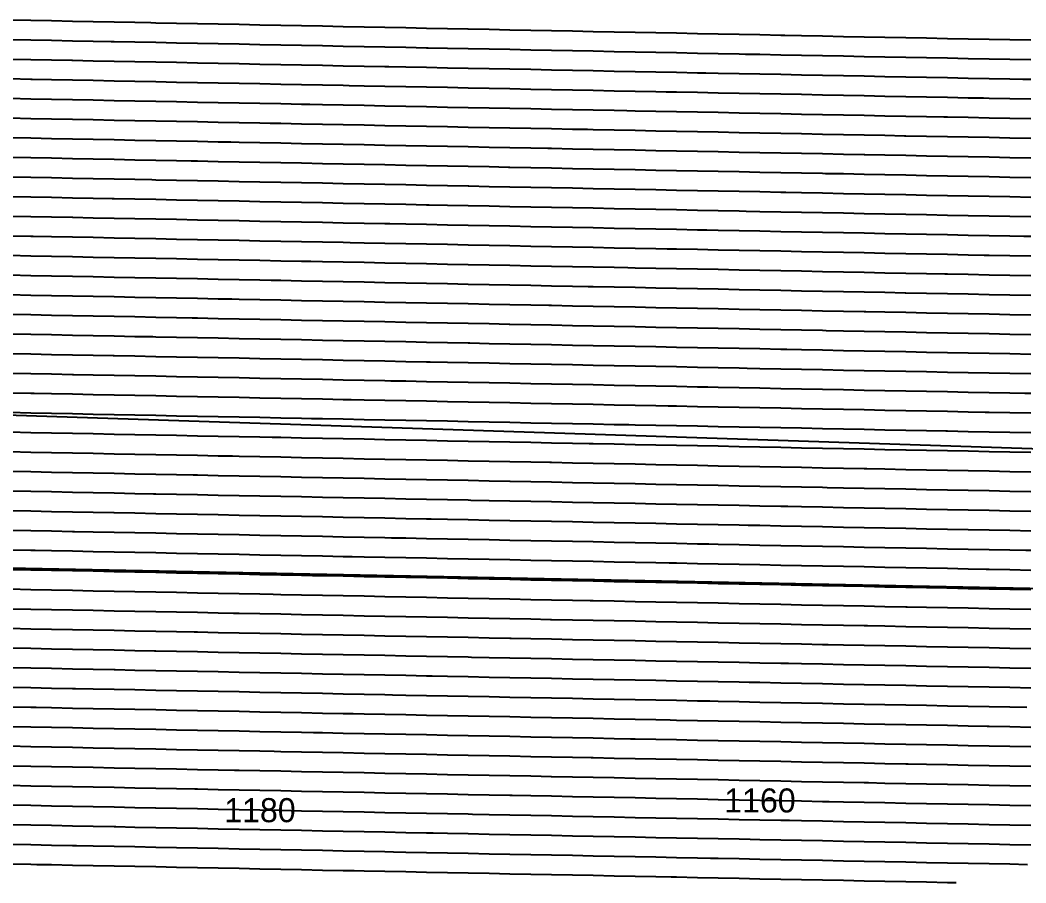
# Model space of a CAD drawing. Header units: metres. Extents: x 2416 to 4584, y 31 to 133.
# Drawn here: x 2774.9 to 2879.6, y 32.7 to 122.4 of the extents above; entities that cross this region are included whole.
import ezdxf
from ezdxf.enums import TextEntityAlignment as Align

# ---------------------------------------------------------------- set-up
doc = ezdxf.new("R2010")
doc.units = ezdxf.units.M
for name, color, linetype in [('Vs_1000', 7, 'Continuous'), ('Vs_1020', 7, 'Continuous'), ('Vs_1040', 7, 'Continuous'), ('Vs_1060', 7, 'Continuous'), ('Vs_1080', 7, 'Continuous'), ('Vs_1100', 7, 'Continuous'), ('Vs_1120', 7, 'Continuous'), ('Vs_1140', 7, 'Continuous'), ('Vs_1160', 7, 'Continuous'), ('Vs_1180', 7, 'Continuous'), ('Vs_1200', 7, 'Continuous'), ('Vs_1220', 7, 'Continuous'), ('Vs_1240', 7, 'Continuous'), ('Vs_380', 7, 'Continuous'), ('Vs_400', 7, 'Continuous'), ('Vs_420', 7, 'Continuous'), ('Vs_440', 7, 'Continuous'), ('Vs_460', 7, 'Continuous'), ('Vs_480', 7, 'Continuous'), ('Vs_500', 7, 'Continuous'), ('Vs_520', 7, 'Continuous'), ('Vs_540', 7, 'Continuous'), ('Vs_560', 7, 'Continuous'), ('Vs_580', 7, 'Continuous'), ('Vs_600', 7, 'Continuous'), ('Vs_620', 7, 'Continuous'), ('Vs_640', 7, 'Continuous'), ('Vs_660', 7, 'Continuous'), ('Vs_680', 7, 'Continuous'), ('Vs_700', 7, 'Continuous'), ('Vs_720', 7, 'Continuous'), ('Vs_740', 7, 'Continuous'), ('Vs_760', 7, 'Continuous'), ('Vs_780', 7, 'Continuous'), ('Vs_800', 7, 'Continuous'), ('Vs_820', 7, 'Continuous'), ('Vs_840', 7, 'Continuous'), ('Vs_860', 7, 'Continuous'), ('Vs_880', 7, 'Continuous'), ('Vs_900', 7, 'Continuous'), ('Vs_920', 7, 'Continuous'), ('Vs_940', 7, 'Continuous'), ('Vs_960', 7, 'Continuous'), ('Vs_980', 7, 'Continuous')]:
    doc.layers.add(name, color=color, linetype=linetype)

msp = doc.modelspace()

# ---------------------------------------------------------------- linework, layer by layer
at = {"layer": 'Vs_1000'}
msp.add_lwpolyline([(2880.1, 57.06), (2877.93, 57.1), (2875.76, 57.15), (2873.59, 57.19), (2871.43, 57.23), (2869.26, 57.27), (2867.09, 57.32), (2864.92, 57.36), (2862.75, 57.4), (2860.59, 57.45), (2859.01, 57.48), (2858.42, 57.49), (2856.25, 57.53), (2854.08, 57.57), (2851.91, 57.62), (2849.75, 57.66), (2847.58, 57.7), (2845.41, 57.75), (2843.24, 57.79), (2841.07, 57.83), (2838.91, 57.88), (2836.74, 57.92), (2834.57, 57.96), (2832.4, 58), (2830.23, 58.05), (2828.06, 58.09), (2826.02, 58.13), (2825.9, 58.13), (2823.73, 58.18), (2821.56, 58.22), (2819.39, 58.26), (2817.22, 58.3), (2815.06, 58.35), (2812.89, 58.39), (2810.72, 58.43), (2808.55, 58.48), (2806.38, 58.52), (2804.22, 58.56), (2802.05, 58.61), (2799.88, 58.65), (2797.71, 58.69), (2795.54, 58.73), (2793.38, 58.78), (2793.03, 58.78), (2791.21, 58.82), (2789.04, 58.86), (2786.87, 58.91), (2784.7, 58.95), (2782.54, 58.99), (2780.37, 59.03), (2778.2, 59.08), (2776.03, 59.12), (2773.86, 59.16)], dxfattribs=at)
at = {"layer": 'Vs_1020'}
msp.add_lwpolyline([(2880.1, 55.02), (2877.93, 55.06), (2875.76, 55.1), (2873.59, 55.15), (2871.43, 55.19), (2869.26, 55.23), (2867.09, 55.28), (2864.92, 55.32), (2862.75, 55.36), (2860.59, 55.4), (2858.42, 55.45), (2856.25, 55.49), (2854.9, 55.52), (2854.08, 55.53), (2851.91, 55.58), (2849.75, 55.62), (2847.58, 55.66), (2845.41, 55.71), (2843.24, 55.75), (2841.07, 55.79), (2838.91, 55.83), (2836.74, 55.88), (2834.57, 55.92), (2832.4, 55.96), (2830.23, 56.01), (2828.06, 56.05), (2825.9, 56.09), (2823.73, 56.13), (2821.91, 56.17), (2821.56, 56.18), (2819.39, 56.22), (2817.22, 56.26), (2815.06, 56.31), (2812.89, 56.35), (2810.72, 56.39), (2808.55, 56.44), (2806.38, 56.48), (2804.22, 56.52), (2802.05, 56.56), (2799.88, 56.61), (2797.71, 56.65), (2795.54, 56.69), (2793.38, 56.74), (2791.21, 56.78), (2789.04, 56.82), (2788.91, 56.82), (2786.87, 56.86), (2784.7, 56.91), (2782.54, 56.95), (2780.37, 56.99), (2778.2, 57.04), (2776.03, 57.08), (2773.86, 57.12)], dxfattribs=at)
at = {"layer": 'Vs_1040'}
msp.add_lwpolyline([(2880.1, 52.98), (2877.93, 53.02), (2875.76, 53.06), (2873.59, 53.11), (2871.43, 53.15), (2869.26, 53.19), (2867.09, 53.23), (2864.92, 53.28), (2862.75, 53.32), (2860.59, 53.36), (2858.42, 53.41), (2856.25, 53.45), (2854.08, 53.49), (2851.91, 53.54), (2850.79, 53.56), (2849.75, 53.58), (2847.58, 53.62), (2845.41, 53.66), (2843.24, 53.71), (2841.07, 53.75), (2838.91, 53.79), (2836.74, 53.84), (2834.57, 53.88), (2832.4, 53.92), (2830.23, 53.96), (2828.06, 54.01), (2825.9, 54.05), (2823.73, 54.09), (2821.56, 54.14), (2819.39, 54.18), (2817.79, 54.21), (2817.22, 54.22), (2815.06, 54.27), (2812.89, 54.31), (2810.72, 54.35), (2808.55, 54.39), (2806.38, 54.44), (2804.22, 54.48), (2802.05, 54.52), (2799.88, 54.57), (2797.71, 54.61), (2795.54, 54.65), (2793.38, 54.69), (2791.21, 54.74), (2789.04, 54.78), (2786.87, 54.82), (2784.8, 54.86), (2784.7, 54.87), (2782.54, 54.91), (2780.37, 54.95), (2778.2, 55), (2776.03, 55.04), (2773.86, 55.08)], dxfattribs=at)
at = {"layer": 'Vs_1060'}
msp.add_lwpolyline([(2879.67, 50.94), (2877.93, 50.98), (2875.76, 51.02), (2873.59, 51.06), (2871.43, 51.11), (2869.26, 51.15), (2867.09, 51.19), (2864.92, 51.24), (2862.75, 51.28), (2860.59, 51.32), (2858.42, 51.37), (2856.25, 51.41), (2854.08, 51.45), (2851.91, 51.49), (2849.75, 51.54), (2847.58, 51.58), (2846.68, 51.6), (2845.41, 51.62), (2843.24, 51.67), (2841.07, 51.71), (2838.91, 51.75), (2836.74, 51.79), (2834.57, 51.84), (2832.4, 51.88), (2830.23, 51.92), (2828.06, 51.97), (2825.9, 52.01), (2823.73, 52.05), (2821.56, 52.1), (2819.39, 52.14), (2817.22, 52.18), (2815.06, 52.22), (2813.68, 52.25), (2812.89, 52.27), (2810.72, 52.31), (2808.55, 52.35), (2806.38, 52.4), (2804.22, 52.44), (2802.05, 52.48), (2799.88, 52.52), (2797.71, 52.57), (2795.54, 52.61), (2793.38, 52.65), (2791.21, 52.7), (2789.04, 52.74), (2786.87, 52.78), (2784.7, 52.83), (2782.54, 52.87), (2780.69, 52.9), (2780.37, 52.91), (2778.2, 52.95), (2776.03, 53), (2773.86, 53.04)], dxfattribs=at)
at = {"layer": 'Vs_1080'}
msp.add_lwpolyline([(2880.1, 48.89), (2877.93, 48.94), (2875.76, 48.98), (2875.56, 48.98), (2873.59, 49.02), (2871.43, 49.07), (2869.26, 49.11), (2867.09, 49.15), (2864.92, 49.2), (2862.75, 49.24), (2860.59, 49.28), (2858.42, 49.32), (2856.25, 49.37), (2854.08, 49.41), (2851.91, 49.45), (2849.75, 49.5), (2847.58, 49.54), (2845.41, 49.58), (2843.24, 49.62), (2842.56, 49.64), (2841.07, 49.67), (2838.91, 49.71), (2836.74, 49.75), (2834.57, 49.8), (2832.4, 49.84), (2830.23, 49.88), (2828.06, 49.93), (2825.9, 49.97), (2823.73, 50.01), (2821.56, 50.05), (2819.39, 50.1), (2817.22, 50.14), (2815.06, 50.18), (2812.89, 50.23), (2810.72, 50.27), (2809.57, 50.29), (2808.55, 50.31), (2806.38, 50.35), (2804.22, 50.4), (2802.05, 50.44), (2799.88, 50.48), (2797.71, 50.53), (2795.54, 50.57), (2793.38, 50.61), (2791.21, 50.66), (2789.04, 50.7), (2786.87, 50.74), (2784.7, 50.78), (2782.54, 50.83), (2780.37, 50.87), (2778.2, 50.91), (2776.58, 50.94), (2776.03, 50.96), (2773.86, 51)], dxfattribs=at)
at = {"layer": 'Vs_1100'}
msp.add_lwpolyline([(2880.1, 46.85), (2877.93, 46.9), (2875.76, 46.94), (2873.59, 46.98), (2871.44, 47.03), (2871.43, 47.03), (2869.26, 47.07), (2867.09, 47.11), (2864.92, 47.15), (2862.75, 47.2), (2860.59, 47.24), (2858.42, 47.28), (2856.25, 47.33), (2854.08, 47.37), (2851.91, 47.41), (2849.75, 47.45), (2847.58, 47.5), (2845.41, 47.54), (2843.24, 47.58), (2841.07, 47.63), (2838.91, 47.67), (2838.45, 47.68), (2836.74, 47.71), (2834.57, 47.76), (2832.4, 47.8), (2830.23, 47.84), (2828.06, 47.88), (2825.9, 47.93), (2823.73, 47.97), (2821.56, 48.01), (2819.39, 48.06), (2817.22, 48.1), (2815.06, 48.14), (2812.89, 48.18), (2810.72, 48.23), (2808.55, 48.27), (2806.38, 48.31), (2805.46, 48.33), (2804.22, 48.36), (2802.05, 48.4), (2799.88, 48.44), (2797.71, 48.49), (2795.54, 48.53), (2793.38, 48.57), (2791.21, 48.61), (2789.04, 48.66), (2786.87, 48.7), (2784.7, 48.74), (2782.54, 48.79), (2780.37, 48.83), (2778.2, 48.87), (2776.03, 48.91), (2773.86, 48.96)], dxfattribs=at)
at = {"layer": 'Vs_1120'}
msp.add_lwpolyline([(2880.1, 44.81), (2877.93, 44.86), (2875.76, 44.9), (2873.59, 44.94), (2871.43, 44.98), (2869.26, 45.03), (2867.33, 45.07), (2867.09, 45.07), (2864.92, 45.11), (2862.75, 45.16), (2860.59, 45.2), (2858.42, 45.24), (2856.25, 45.28), (2854.08, 45.33), (2851.91, 45.37), (2849.75, 45.41), (2847.58, 45.46), (2845.41, 45.5), (2843.24, 45.54), (2841.07, 45.59), (2838.91, 45.63), (2836.74, 45.67), (2834.57, 45.71), (2834.34, 45.72), (2832.4, 45.76), (2830.23, 45.8), (2828.06, 45.84), (2825.9, 45.89), (2823.73, 45.93), (2821.56, 45.97), (2819.39, 46.01), (2817.22, 46.06), (2815.06, 46.1), (2812.89, 46.14), (2810.72, 46.19), (2808.55, 46.23), (2806.38, 46.27), (2804.22, 46.32), (2802.05, 46.36), (2801.35, 46.37), (2799.88, 46.4), (2797.71, 46.44), (2795.54, 46.49), (2793.38, 46.53), (2791.21, 46.57), (2789.04, 46.62), (2786.87, 46.66), (2784.7, 46.7), (2782.54, 46.74), (2780.37, 46.79), (2778.2, 46.83), (2776.03, 46.87), (2773.86, 46.92)], dxfattribs=at)
at = {"layer": 'Vs_1140'}
msp.add_lwpolyline([(2880.1, 42.77), (2877.93, 42.81), (2875.76, 42.86), (2873.59, 42.9), (2871.43, 42.94), (2869.26, 42.99), (2867.09, 43.03), (2864.92, 43.07), (2863.22, 43.11), (2862.75, 43.11), (2860.59, 43.16), (2858.42, 43.2), (2856.25, 43.24), (2854.08, 43.29), (2851.91, 43.33), (2849.75, 43.37), (2847.58, 43.42), (2845.41, 43.46), (2843.24, 43.5), (2841.07, 43.54), (2838.91, 43.59), (2836.74, 43.63), (2834.57, 43.67), (2832.4, 43.72), (2830.23, 43.76), (2830.23, 43.76), (2828.06, 43.8), (2825.9, 43.84), (2823.73, 43.89), (2821.56, 43.93), (2819.39, 43.97), (2817.22, 44.02), (2815.06, 44.06), (2812.89, 44.1), (2810.72, 44.15), (2808.55, 44.19), (2806.38, 44.23), (2804.22, 44.27), (2802.05, 44.32), (2799.88, 44.36), (2797.71, 44.4), (2797.23, 44.41), (2795.54, 44.45), (2793.38, 44.49), (2791.21, 44.53), (2789.04, 44.57), (2786.87, 44.62), (2784.7, 44.66), (2782.54, 44.7), (2780.37, 44.75), (2778.2, 44.79), (2776.03, 44.83), (2773.86, 44.87)], dxfattribs=at)
at = {"layer": 'Vs_1160'}
msp.add_lwpolyline([(2880.1, 40.73), (2877.93, 40.77), (2875.76, 40.82), (2873.59, 40.86), (2871.43, 40.9), (2869.26, 40.94), (2867.09, 40.99), (2864.92, 41.03), (2862.75, 41.07), (2860.59, 41.12), (2859.11, 41.15), (2858.42, 41.16), (2856.25, 41.2), (2854.08, 41.25), (2851.91, 41.29), (2849.75, 41.33), (2847.58, 41.37), (2845.41, 41.42), (2843.24, 41.46), (2841.07, 41.5), (2838.91, 41.55), (2836.74, 41.59), (2834.57, 41.63), (2832.4, 41.67), (2830.23, 41.72), (2828.06, 41.76), (2826.12, 41.8), (2825.9, 41.8), (2823.73, 41.85), (2821.56, 41.89), (2819.39, 41.93), (2817.22, 41.98), (2815.06, 42.02), (2812.89, 42.06), (2810.72, 42.1), (2808.55, 42.15), (2806.38, 42.19), (2804.22, 42.23), (2802.05, 42.28), (2799.88, 42.32), (2797.71, 42.36), (2795.54, 42.4), (2793.38, 42.45), (2793.12, 42.45), (2791.21, 42.49), (2789.04, 42.53), (2786.87, 42.58), (2784.7, 42.62), (2782.54, 42.66), (2780.37, 42.7), (2778.2, 42.75), (2776.03, 42.79), (2773.86, 42.83)], dxfattribs=at)
at = {"layer": 'Vs_1180'}
msp.add_lwpolyline([(2880.1, 38.69), (2877.93, 38.73), (2875.76, 38.77), (2873.59, 38.82), (2871.43, 38.86), (2869.26, 38.9), (2867.09, 38.95), (2864.92, 38.99), (2862.75, 39.03), (2860.59, 39.08), (2858.42, 39.12), (2856.25, 39.16), (2855, 39.19), (2854.08, 39.2), (2851.91, 39.25), (2849.75, 39.29), (2847.58, 39.33), (2845.41, 39.38), (2843.24, 39.42), (2841.07, 39.46), (2838.91, 39.5), (2836.74, 39.55), (2834.57, 39.59), (2832.4, 39.63), (2830.23, 39.68), (2828.06, 39.72), (2825.9, 39.76), (2823.73, 39.81), (2822, 39.84), (2821.56, 39.85), (2819.39, 39.89), (2817.22, 39.93), (2815.06, 39.98), (2812.89, 40.02), (2810.72, 40.06), (2808.55, 40.11), (2806.38, 40.15), (2804.22, 40.19), (2802.05, 40.23), (2799.88, 40.28), (2797.71, 40.32), (2795.54, 40.36), (2793.38, 40.41), (2791.21, 40.45), (2789.04, 40.49), (2789.01, 40.49), (2786.87, 40.53), (2784.7, 40.58), (2782.54, 40.62), (2780.37, 40.66), (2778.2, 40.71), (2776.03, 40.75), (2773.86, 40.79)], dxfattribs=at)
at = {"layer": 'Vs_1200'}
msp.add_lwpolyline([(2880.1, 36.65), (2877.93, 36.69), (2875.76, 36.73), (2873.59, 36.78), (2871.43, 36.82), (2869.26, 36.86), (2867.09, 36.91), (2864.92, 36.95), (2862.75, 36.99), (2860.59, 37.03), (2858.42, 37.08), (2856.25, 37.12), (2854.08, 37.16), (2851.91, 37.21), (2850.88, 37.23), (2849.75, 37.25), (2847.58, 37.29), (2845.41, 37.33), (2843.24, 37.38), (2841.07, 37.42), (2838.91, 37.46), (2836.74, 37.51), (2834.57, 37.55), (2832.4, 37.59), (2830.23, 37.64), (2828.06, 37.68), (2825.9, 37.72), (2823.73, 37.76), (2821.56, 37.81), (2819.39, 37.85), (2817.89, 37.88), (2817.22, 37.89), (2815.06, 37.94), (2812.89, 37.98), (2810.72, 38.02), (2808.55, 38.06), (2806.38, 38.11), (2804.22, 38.15), (2802.05, 38.19), (2799.88, 38.24), (2797.71, 38.28), (2795.54, 38.32), (2793.38, 38.36), (2791.21, 38.41), (2789.04, 38.45), (2786.87, 38.49), (2784.9, 38.53), (2784.7, 38.54), (2782.54, 38.58), (2780.37, 38.62), (2778.2, 38.67), (2776.03, 38.71), (2773.86, 38.75)], dxfattribs=at)
at = {"layer": 'Vs_1220'}
msp.add_lwpolyline([(2879.77, 34.61), (2877.93, 34.65), (2875.76, 34.69), (2873.59, 34.74), (2871.43, 34.78), (2869.26, 34.82), (2867.09, 34.86), (2864.92, 34.91), (2862.75, 34.95), (2860.59, 34.99), (2858.42, 35.04), (2856.25, 35.08), (2854.08, 35.12), (2851.91, 35.16), (2849.75, 35.21), (2847.58, 35.25), (2846.77, 35.27), (2845.41, 35.29), (2843.24, 35.34), (2841.07, 35.38), (2838.91, 35.42), (2836.74, 35.47), (2834.57, 35.51), (2832.4, 35.55), (2830.23, 35.59), (2828.06, 35.64), (2825.9, 35.68), (2823.73, 35.72), (2821.56, 35.77), (2819.39, 35.81), (2817.22, 35.85), (2815.06, 35.89), (2813.78, 35.92), (2812.89, 35.94), (2810.72, 35.98), (2808.55, 36.02), (2806.38, 36.07), (2804.22, 36.11), (2802.05, 36.15), (2799.88, 36.19), (2797.71, 36.24), (2795.54, 36.28), (2793.38, 36.32), (2791.21, 36.37), (2789.04, 36.41), (2786.87, 36.45), (2784.7, 36.5), (2782.54, 36.54), (2780.79, 36.57), (2780.37, 36.58), (2778.2, 36.62), (2776.03, 36.67), (2773.86, 36.71)], dxfattribs=at)
at = {"layer": 'Vs_1240'}
msp.add_lwpolyline([(2872.33, 32.72), (2871.43, 32.74), (2869.26, 32.78), (2867.09, 32.82), (2864.92, 32.87), (2862.75, 32.91), (2860.59, 32.95), (2858.42, 32.99), (2856.25, 33.04), (2854.08, 33.08), (2851.91, 33.12), (2849.75, 33.17), (2847.58, 33.21), (2845.41, 33.25), (2843.24, 33.3), (2842.66, 33.31), (2841.07, 33.34), (2838.91, 33.38), (2836.74, 33.42), (2834.57, 33.47), (2832.4, 33.51), (2830.23, 33.55), (2828.06, 33.6), (2825.9, 33.64), (2823.73, 33.68), (2821.56, 33.72), (2819.39, 33.77), (2817.22, 33.81), (2815.06, 33.85), (2812.89, 33.9), (2810.72, 33.94), (2809.67, 33.96), (2808.55, 33.98), (2806.38, 34.02), (2804.22, 34.07), (2802.05, 34.11), (2799.88, 34.15), (2797.71, 34.2), (2795.54, 34.24), (2793.38, 34.28), (2791.21, 34.33), (2789.04, 34.37), (2786.87, 34.41), (2784.7, 34.45), (2782.54, 34.5), (2780.37, 34.54), (2778.2, 34.58), (2776.68, 34.61), (2776.03, 34.63), (2773.86, 34.67)], dxfattribs=at)
at = {"layer": 'Vs_380'}
msp.add_lwpolyline([(2880.1, 120.34), (2877.93, 120.38), (2875.76, 120.42), (2873.59, 120.47), (2871.43, 120.51), (2869.26, 120.55), (2867.09, 120.6), (2864.92, 120.64), (2862.75, 120.68), (2860.59, 120.72), (2858.42, 120.77), (2856.25, 120.81), (2854.51, 120.84), (2854.08, 120.85), (2851.91, 120.9), (2849.75, 120.94), (2847.58, 120.98), (2845.41, 121.02), (2843.24, 121.07), (2841.07, 121.11), (2838.91, 121.15), (2836.74, 121.2), (2834.57, 121.24), (2832.4, 121.28), (2830.23, 121.32), (2828.06, 121.37), (2825.9, 121.41), (2823.73, 121.45), (2821.56, 121.5), (2821.52, 121.5), (2819.39, 121.54), (2817.22, 121.58), (2815.06, 121.63), (2812.89, 121.67), (2810.72, 121.71), (2808.55, 121.75), (2806.38, 121.8), (2804.22, 121.84), (2802.05, 121.88), (2799.88, 121.93), (2797.71, 121.97), (2795.54, 122.01), (2793.38, 122.05), (2791.21, 122.1), (2789.04, 122.14), (2788.52, 122.15), (2786.87, 122.18), (2784.7, 122.23), (2782.54, 122.27), (2780.37, 122.31), (2778.2, 122.36), (2776.03, 122.4), (2773.86, 122.44)], dxfattribs=at)
at = {"layer": 'Vs_400'}
msp.add_lwpolyline([(2880.1, 118.3), (2877.93, 118.34), (2875.76, 118.38), (2873.59, 118.43), (2871.43, 118.47), (2869.26, 118.51), (2867.09, 118.55), (2864.92, 118.6), (2862.75, 118.64), (2860.59, 118.68), (2858.42, 118.73), (2856.25, 118.77), (2854.08, 118.81), (2851.91, 118.85), (2850.4, 118.88), (2849.75, 118.9), (2847.58, 118.94), (2845.41, 118.98), (2843.24, 119.03), (2841.07, 119.07), (2838.91, 119.11), (2836.74, 119.15), (2834.57, 119.2), (2832.4, 119.24), (2830.23, 119.28), (2828.06, 119.33), (2825.9, 119.37), (2823.73, 119.41), (2821.56, 119.46), (2819.39, 119.5), (2817.4, 119.54), (2817.22, 119.54), (2815.06, 119.58), (2812.89, 119.63), (2810.72, 119.67), (2808.55, 119.71), (2806.38, 119.76), (2804.22, 119.8), (2802.05, 119.84), (2799.88, 119.88), (2797.71, 119.93), (2795.54, 119.97), (2793.38, 120.01), (2791.21, 120.06), (2789.04, 120.1), (2786.87, 120.14), (2784.7, 120.19), (2784.41, 120.19), (2782.54, 120.23), (2780.37, 120.27), (2778.2, 120.31), (2776.03, 120.36), (2773.86, 120.4)], dxfattribs=at)
at = {"layer": 'Vs_420'}
msp.add_lwpolyline([(2880.1, 116.26), (2879.28, 116.27), (2877.93, 116.3), (2875.76, 116.34), (2873.59, 116.38), (2871.43, 116.43), (2869.26, 116.47), (2867.09, 116.51), (2864.92, 116.56), (2862.75, 116.6), (2860.59, 116.64), (2858.42, 116.68), (2856.25, 116.73), (2854.08, 116.77), (2851.91, 116.81), (2849.75, 116.86), (2847.58, 116.9), (2846.28, 116.92), (2845.41, 116.94), (2843.24, 116.98), (2841.07, 117.03), (2838.91, 117.07), (2836.74, 117.11), (2834.57, 117.16), (2832.4, 117.2), (2830.23, 117.24), (2828.06, 117.29), (2825.9, 117.33), (2823.73, 117.37), (2821.56, 117.41), (2819.39, 117.46), (2817.22, 117.5), (2815.06, 117.54), (2813.29, 117.58), (2812.89, 117.59), (2810.72, 117.63), (2808.55, 117.67), (2806.38, 117.71), (2804.22, 117.76), (2802.05, 117.8), (2799.88, 117.84), (2797.71, 117.89), (2795.54, 117.93), (2793.38, 117.97), (2791.21, 118.02), (2789.04, 118.06), (2786.87, 118.1), (2784.7, 118.14), (2782.54, 118.19), (2780.37, 118.23), (2780.3, 118.23), (2778.2, 118.27), (2776.03, 118.32), (2773.86, 118.36)], dxfattribs=at)
at = {"layer": 'Vs_440'}
msp.add_lwpolyline([(2880.1, 114.21), (2877.93, 114.26), (2875.76, 114.3), (2875.17, 114.31), (2873.59, 114.34), (2871.43, 114.39), (2869.26, 114.43), (2867.09, 114.47), (2864.92, 114.51), (2862.75, 114.56), (2860.59, 114.6), (2858.42, 114.64), (2856.25, 114.69), (2854.08, 114.73), (2851.91, 114.77), (2849.75, 114.81), (2847.58, 114.86), (2845.41, 114.9), (2843.24, 114.94), (2842.17, 114.96), (2841.07, 114.99), (2838.91, 115.03), (2836.74, 115.07), (2834.57, 115.12), (2832.4, 115.16), (2830.23, 115.2), (2828.06, 115.24), (2825.9, 115.29), (2823.73, 115.33), (2821.56, 115.37), (2819.39, 115.42), (2817.22, 115.46), (2815.06, 115.5), (2812.89, 115.54), (2810.72, 115.59), (2809.18, 115.62), (2808.55, 115.63), (2806.38, 115.67), (2804.22, 115.72), (2802.05, 115.76), (2799.88, 115.8), (2797.71, 115.85), (2795.54, 115.89), (2793.38, 115.93), (2791.21, 115.97), (2789.04, 116.02), (2786.87, 116.06), (2784.7, 116.1), (2782.54, 116.15), (2780.37, 116.19), (2778.2, 116.23), (2776.19, 116.27), (2776.03, 116.27), (2773.86, 116.32)], dxfattribs=at)
at = {"layer": 'Vs_460'}
msp.add_lwpolyline([(2880.1, 112.17), (2877.93, 112.22), (2875.76, 112.26), (2873.59, 112.3), (2871.43, 112.34), (2871.05, 112.35), (2869.26, 112.39), (2867.09, 112.43), (2864.92, 112.47), (2862.75, 112.52), (2860.59, 112.56), (2858.42, 112.6), (2856.25, 112.64), (2854.08, 112.69), (2851.91, 112.73), (2849.75, 112.77), (2847.58, 112.82), (2845.41, 112.86), (2843.24, 112.9), (2841.07, 112.95), (2838.91, 112.99), (2838.06, 113.01), (2836.74, 113.03), (2834.57, 113.07), (2832.4, 113.12), (2830.23, 113.16), (2828.06, 113.2), (2825.9, 113.25), (2823.73, 113.29), (2821.56, 113.33), (2819.39, 113.37), (2817.22, 113.42), (2815.06, 113.46), (2812.89, 113.5), (2810.72, 113.55), (2808.55, 113.59), (2806.38, 113.63), (2805.07, 113.66), (2804.22, 113.68), (2802.05, 113.72), (2799.88, 113.76), (2797.71, 113.8), (2795.54, 113.85), (2793.38, 113.89), (2791.21, 113.93), (2789.04, 113.98), (2786.87, 114.02), (2784.7, 114.06), (2782.54, 114.1), (2780.37, 114.15), (2778.2, 114.19), (2776.03, 114.23), (2773.86, 114.28)], dxfattribs=at)
at = {"layer": 'Vs_480'}
msp.add_lwpolyline([(2880.1, 110.13), (2877.93, 110.17), (2875.76, 110.22), (2873.59, 110.26), (2871.43, 110.3), (2869.26, 110.35), (2867.09, 110.39), (2866.94, 110.39), (2864.92, 110.43), (2862.75, 110.47), (2860.59, 110.52), (2858.42, 110.56), (2856.25, 110.6), (2854.08, 110.65), (2851.91, 110.69), (2849.75, 110.73), (2847.58, 110.78), (2845.41, 110.82), (2843.24, 110.86), (2841.07, 110.9), (2838.91, 110.95), (2836.74, 110.99), (2834.57, 111.03), (2833.95, 111.05), (2832.4, 111.08), (2830.23, 111.12), (2828.06, 111.16), (2825.9, 111.2), (2823.73, 111.25), (2821.56, 111.29), (2819.39, 111.33), (2817.22, 111.38), (2815.06, 111.42), (2812.89, 111.46), (2810.72, 111.51), (2808.55, 111.55), (2806.38, 111.59), (2804.22, 111.63), (2802.05, 111.68), (2800.96, 111.7), (2799.88, 111.72), (2797.71, 111.76), (2795.54, 111.81), (2793.38, 111.85), (2791.21, 111.89), (2789.04, 111.93), (2786.87, 111.98), (2784.7, 112.02), (2782.54, 112.06), (2780.37, 112.11), (2778.2, 112.15), (2776.03, 112.19), (2773.86, 112.23)], dxfattribs=at)
at = {"layer": 'Vs_500'}
msp.add_lwpolyline([(2880.1, 108.09), (2877.93, 108.13), (2875.76, 108.18), (2873.59, 108.22), (2871.43, 108.26), (2869.26, 108.3), (2867.09, 108.35), (2864.92, 108.39), (2862.83, 108.43), (2862.75, 108.43), (2860.59, 108.48), (2858.42, 108.52), (2856.25, 108.56), (2854.08, 108.61), (2851.91, 108.65), (2849.75, 108.69), (2847.58, 108.73), (2845.41, 108.78), (2843.24, 108.82), (2841.07, 108.86), (2838.91, 108.91), (2836.74, 108.95), (2834.57, 108.99), (2832.4, 109.03), (2830.23, 109.08), (2829.84, 109.09), (2828.06, 109.12), (2825.9, 109.16), (2823.73, 109.21), (2821.56, 109.25), (2819.39, 109.29), (2817.22, 109.34), (2815.06, 109.38), (2812.89, 109.42), (2810.72, 109.46), (2808.55, 109.51), (2806.38, 109.55), (2804.22, 109.59), (2802.05, 109.64), (2799.88, 109.68), (2797.71, 109.72), (2796.84, 109.74), (2795.54, 109.76), (2793.38, 109.81), (2791.21, 109.85), (2789.04, 109.89), (2786.87, 109.94), (2784.7, 109.98), (2782.54, 110.02), (2780.37, 110.06), (2778.2, 110.11), (2776.03, 110.15), (2773.86, 110.19)], dxfattribs=at)
at = {"layer": 'Vs_520'}
msp.add_lwpolyline([(2880.1, 106.05), (2877.93, 106.09), (2875.76, 106.13), (2873.59, 106.18), (2871.43, 106.22), (2869.26, 106.26), (2867.09, 106.31), (2864.92, 106.35), (2862.75, 106.39), (2860.59, 106.44), (2858.72, 106.47), (2858.42, 106.48), (2856.25, 106.52), (2854.08, 106.56), (2851.91, 106.61), (2849.75, 106.65), (2847.58, 106.69), (2845.41, 106.74), (2843.24, 106.78), (2841.07, 106.82), (2838.91, 106.86), (2836.74, 106.91), (2834.57, 106.95), (2832.4, 106.99), (2830.23, 107.04), (2828.06, 107.08), (2825.9, 107.12), (2825.73, 107.13), (2823.73, 107.17), (2821.56, 107.21), (2819.39, 107.25), (2817.22, 107.29), (2815.06, 107.34), (2812.89, 107.38), (2810.72, 107.42), (2808.55, 107.47), (2806.38, 107.51), (2804.22, 107.55), (2802.05, 107.59), (2799.88, 107.64), (2797.71, 107.68), (2795.54, 107.72), (2793.38, 107.77), (2792.73, 107.78), (2791.21, 107.81), (2789.04, 107.85), (2786.87, 107.89), (2784.7, 107.94), (2782.54, 107.98), (2780.37, 108.02), (2778.2, 108.07), (2776.03, 108.11), (2773.86, 108.15)], dxfattribs=at)
at = {"layer": 'Vs_540'}
msp.add_lwpolyline([(2880.1, 104.01), (2877.93, 104.05), (2875.76, 104.09), (2873.59, 104.14), (2871.43, 104.18), (2869.26, 104.22), (2867.09, 104.27), (2864.92, 104.31), (2862.75, 104.35), (2860.59, 104.39), (2858.42, 104.44), (2856.25, 104.48), (2854.61, 104.51), (2854.08, 104.52), (2851.91, 104.57), (2849.75, 104.61), (2847.58, 104.65), (2845.41, 104.69), (2843.24, 104.74), (2841.07, 104.78), (2838.91, 104.82), (2836.74, 104.87), (2834.57, 104.91), (2832.4, 104.95), (2830.23, 105), (2828.06, 105.04), (2825.9, 105.08), (2823.73, 105.12), (2821.61, 105.17), (2821.56, 105.17), (2819.39, 105.21), (2817.22, 105.25), (2815.06, 105.3), (2812.89, 105.34), (2810.72, 105.38), (2808.55, 105.42), (2806.38, 105.47), (2804.22, 105.51), (2802.05, 105.55), (2799.88, 105.6), (2797.71, 105.64), (2795.54, 105.68), (2793.38, 105.72), (2791.21, 105.77), (2789.04, 105.81), (2788.62, 105.82), (2786.87, 105.85), (2784.7, 105.9), (2782.54, 105.94), (2780.37, 105.98), (2778.2, 106.03), (2776.03, 106.07), (2773.86, 106.11)], dxfattribs=at)
at = {"layer": 'Vs_560'}
msp.add_lwpolyline([(2880.1, 101.97), (2877.93, 102.01), (2875.76, 102.05), (2873.59, 102.1), (2871.43, 102.14), (2869.26, 102.18), (2867.09, 102.22), (2864.92, 102.27), (2862.75, 102.31), (2860.59, 102.35), (2858.42, 102.4), (2856.25, 102.44), (2854.08, 102.48), (2851.91, 102.52), (2850.49, 102.55), (2849.75, 102.57), (2847.58, 102.61), (2845.41, 102.65), (2843.24, 102.7), (2841.07, 102.74), (2838.91, 102.78), (2836.74, 102.83), (2834.57, 102.87), (2832.4, 102.91), (2830.23, 102.95), (2828.06, 103), (2825.9, 103.04), (2823.73, 103.08), (2821.56, 103.13), (2819.39, 103.17), (2817.5, 103.21), (2817.22, 103.21), (2815.06, 103.25), (2812.89, 103.3), (2810.72, 103.34), (2808.55, 103.38), (2806.38, 103.43), (2804.22, 103.47), (2802.05, 103.51), (2799.88, 103.55), (2797.71, 103.6), (2795.54, 103.64), (2793.38, 103.68), (2791.21, 103.73), (2789.04, 103.77), (2786.87, 103.81), (2784.7, 103.86), (2784.51, 103.86), (2782.54, 103.9), (2780.37, 103.94), (2778.2, 103.98), (2776.03, 104.03), (2773.86, 104.07)], dxfattribs=at)
at = {"layer": 'Vs_580'}
msp.add_lwpolyline([(2880.1, 99.93), (2879.38, 99.94), (2877.93, 99.97), (2875.76, 100.01), (2873.59, 100.05), (2871.43, 100.1), (2869.26, 100.14), (2867.09, 100.18), (2864.92, 100.23), (2862.75, 100.27), (2860.59, 100.31), (2858.42, 100.35), (2856.25, 100.4), (2854.08, 100.44), (2851.91, 100.48), (2849.75, 100.53), (2847.58, 100.57), (2846.38, 100.59), (2845.41, 100.61), (2843.24, 100.66), (2841.07, 100.7), (2838.91, 100.74), (2836.74, 100.78), (2834.57, 100.83), (2832.4, 100.87), (2830.23, 100.91), (2828.06, 100.96), (2825.9, 101), (2823.73, 101.04), (2821.56, 101.08), (2819.39, 101.13), (2817.22, 101.17), (2815.06, 101.21), (2813.39, 101.25), (2812.89, 101.26), (2810.72, 101.3), (2808.55, 101.34), (2806.38, 101.38), (2804.22, 101.43), (2802.05, 101.47), (2799.88, 101.51), (2797.71, 101.56), (2795.54, 101.6), (2793.38, 101.64), (2791.21, 101.69), (2789.04, 101.73), (2786.87, 101.77), (2784.7, 101.81), (2782.54, 101.86), (2780.4, 101.9), (2780.37, 101.9), (2778.2, 101.94), (2776.03, 101.99), (2773.86, 102.03)], dxfattribs=at)
at = {"layer": 'Vs_600'}
msp.add_lwpolyline([(2880.1, 97.88), (2877.93, 97.93), (2875.76, 97.97), (2875.26, 97.98), (2873.59, 98.01), (2871.43, 98.06), (2869.26, 98.1), (2867.09, 98.14), (2864.92, 98.18), (2862.75, 98.23), (2860.59, 98.27), (2858.42, 98.31), (2856.25, 98.36), (2854.08, 98.4), (2851.91, 98.44), (2849.75, 98.49), (2847.58, 98.53), (2845.41, 98.57), (2843.24, 98.61), (2842.27, 98.63), (2841.07, 98.66), (2838.91, 98.7), (2836.74, 98.74), (2834.57, 98.79), (2832.4, 98.83), (2830.23, 98.87), (2828.06, 98.91), (2825.9, 98.96), (2823.73, 99), (2821.56, 99.04), (2819.39, 99.09), (2817.22, 99.13), (2815.06, 99.17), (2812.89, 99.21), (2810.72, 99.26), (2809.28, 99.29), (2808.55, 99.3), (2806.38, 99.34), (2804.22, 99.39), (2802.05, 99.43), (2799.88, 99.47), (2797.71, 99.52), (2795.54, 99.56), (2793.38, 99.6), (2791.21, 99.64), (2789.04, 99.69), (2786.87, 99.73), (2784.7, 99.77), (2782.54, 99.82), (2780.37, 99.86), (2778.2, 99.9), (2776.28, 99.94), (2776.03, 99.94), (2773.86, 99.99)], dxfattribs=at)
at = {"layer": 'Vs_620'}
msp.add_lwpolyline([(2880.1, 95.84), (2877.93, 95.89), (2875.76, 95.93), (2873.59, 95.97), (2871.43, 96.01), (2871.15, 96.02), (2869.26, 96.06), (2867.09, 96.1), (2864.92, 96.14), (2862.75, 96.19), (2860.59, 96.23), (2858.42, 96.27), (2856.25, 96.32), (2854.08, 96.36), (2851.91, 96.4), (2849.75, 96.44), (2847.58, 96.49), (2845.41, 96.53), (2843.24, 96.57), (2841.07, 96.62), (2838.91, 96.66), (2838.16, 96.67), (2836.74, 96.7), (2834.57, 96.74), (2832.4, 96.79), (2830.23, 96.83), (2828.06, 96.87), (2825.9, 96.92), (2823.73, 96.96), (2821.56, 97), (2819.39, 97.04), (2817.22, 97.09), (2815.06, 97.13), (2812.89, 97.17), (2810.72, 97.22), (2808.55, 97.26), (2806.38, 97.3), (2805.17, 97.33), (2804.22, 97.35), (2802.05, 97.39), (2799.88, 97.43), (2797.71, 97.47), (2795.54, 97.52), (2793.38, 97.56), (2791.21, 97.6), (2789.04, 97.65), (2786.87, 97.69), (2784.7, 97.73), (2782.54, 97.77), (2780.37, 97.82), (2778.2, 97.86), (2776.03, 97.9), (2773.86, 97.95)], dxfattribs=at)
at = {"layer": 'Vs_640'}
msp.add_lwpolyline([(2880.1, 93.8), (2877.93, 93.84), (2875.76, 93.89), (2873.59, 93.93), (2871.43, 93.97), (2869.26, 94.02), (2867.09, 94.06), (2867.04, 94.06), (2864.92, 94.1), (2862.75, 94.15), (2860.59, 94.19), (2858.42, 94.23), (2856.25, 94.27), (2854.08, 94.32), (2851.91, 94.36), (2849.75, 94.4), (2847.58, 94.45), (2845.41, 94.49), (2843.24, 94.53), (2841.07, 94.57), (2838.91, 94.62), (2836.74, 94.66), (2834.57, 94.7), (2834.05, 94.71), (2832.4, 94.75), (2830.23, 94.79), (2828.06, 94.83), (2825.9, 94.87), (2823.73, 94.92), (2821.56, 94.96), (2819.39, 95), (2817.22, 95.05), (2815.06, 95.09), (2812.89, 95.13), (2810.72, 95.18), (2808.55, 95.22), (2806.38, 95.26), (2804.22, 95.3), (2802.05, 95.35), (2801.05, 95.37), (2799.88, 95.39), (2797.71, 95.43), (2795.54, 95.48), (2793.38, 95.52), (2791.21, 95.56), (2789.04, 95.6), (2786.87, 95.65), (2784.7, 95.69), (2782.54, 95.73), (2780.37, 95.78), (2778.2, 95.82), (2776.03, 95.86), (2773.86, 95.91)], dxfattribs=at)
at = {"layer": 'Vs_660'}
msp.add_lwpolyline([(2880.1, 91.76), (2877.93, 91.8), (2875.76, 91.85), (2873.59, 91.89), (2871.43, 91.93), (2869.26, 91.98), (2867.09, 92.02), (2864.92, 92.06), (2862.93, 92.1), (2862.75, 92.1), (2860.59, 92.15), (2858.42, 92.19), (2856.25, 92.23), (2854.08, 92.28), (2851.91, 92.32), (2849.75, 92.36), (2847.58, 92.4), (2845.41, 92.45), (2843.24, 92.49), (2841.07, 92.53), (2838.91, 92.58), (2836.74, 92.62), (2834.57, 92.66), (2832.4, 92.7), (2830.23, 92.75), (2829.93, 92.75), (2828.06, 92.79), (2825.9, 92.83), (2823.73, 92.88), (2821.56, 92.92), (2819.39, 92.96), (2817.22, 93.01), (2815.06, 93.05), (2812.89, 93.09), (2810.72, 93.13), (2808.55, 93.18), (2806.38, 93.22), (2804.22, 93.26), (2802.05, 93.31), (2799.88, 93.35), (2797.71, 93.39), (2796.94, 93.41), (2795.54, 93.43), (2793.38, 93.48), (2791.21, 93.52), (2789.04, 93.56), (2786.87, 93.61), (2784.7, 93.65), (2782.54, 93.69), (2780.37, 93.74), (2778.2, 93.78), (2776.03, 93.82), (2773.86, 93.86)], dxfattribs=at)
at = {"layer": 'Vs_680'}
msp.add_lwpolyline([(2880.1, 89.72), (2877.93, 89.76), (2875.76, 89.81), (2873.59, 89.85), (2871.43, 89.89), (2869.26, 89.93), (2867.09, 89.98), (2864.92, 90.02), (2862.75, 90.06), (2860.59, 90.11), (2858.82, 90.14), (2858.42, 90.15), (2856.25, 90.19), (2854.08, 90.23), (2851.91, 90.28), (2849.75, 90.32), (2847.58, 90.36), (2845.41, 90.41), (2843.24, 90.45), (2841.07, 90.49), (2838.91, 90.53), (2836.74, 90.58), (2834.57, 90.62), (2832.4, 90.66), (2830.23, 90.71), (2828.06, 90.75), (2825.9, 90.79), (2825.82, 90.79), (2823.73, 90.84), (2821.56, 90.88), (2819.39, 90.92), (2817.22, 90.96), (2815.06, 91.01), (2812.89, 91.05), (2810.72, 91.09), (2808.55, 91.14), (2806.38, 91.18), (2804.22, 91.22), (2802.05, 91.26), (2799.88, 91.31), (2797.71, 91.35), (2795.54, 91.39), (2793.38, 91.44), (2792.83, 91.45), (2791.21, 91.48), (2789.04, 91.52), (2786.87, 91.57), (2784.7, 91.61), (2782.54, 91.65), (2780.37, 91.69), (2778.2, 91.74), (2776.03, 91.78), (2773.86, 91.82)], dxfattribs=at)
at = {"layer": 'Vs_700'}
msp.add_lwpolyline([(2880.1, 87.68), (2877.93, 87.72), (2875.76, 87.76), (2873.59, 87.81), (2871.43, 87.85), (2869.26, 87.89), (2867.09, 87.94), (2864.92, 87.98), (2862.75, 88.02), (2860.59, 88.06), (2858.42, 88.11), (2856.25, 88.15), (2854.7, 88.18), (2854.08, 88.19), (2851.91, 88.24), (2849.75, 88.28), (2847.58, 88.32), (2845.41, 88.36), (2843.24, 88.41), (2841.07, 88.45), (2838.91, 88.49), (2836.74, 88.54), (2834.57, 88.58), (2832.4, 88.62), (2830.23, 88.67), (2828.06, 88.71), (2825.9, 88.75), (2823.73, 88.79), (2821.71, 88.83), (2821.56, 88.84), (2819.39, 88.88), (2817.22, 88.92), (2815.06, 88.97), (2812.89, 89.01), (2810.72, 89.05), (2808.55, 89.09), (2806.38, 89.14), (2804.22, 89.18), (2802.05, 89.22), (2799.88, 89.27), (2797.71, 89.31), (2795.54, 89.35), (2793.38, 89.4), (2791.21, 89.44), (2789.04, 89.48), (2788.72, 89.49), (2786.87, 89.52), (2784.7, 89.57), (2782.54, 89.61), (2780.37, 89.65), (2778.2, 89.7), (2776.03, 89.74), (2773.86, 89.78)], dxfattribs=at)
at = {"layer": 'Vs_720'}
msp.add_lwpolyline([(2880.1, 85.64), (2877.93, 85.68), (2875.76, 85.72), (2873.59, 85.77), (2871.43, 85.81), (2869.26, 85.85), (2867.09, 85.89), (2864.92, 85.94), (2862.75, 85.98), (2860.59, 86.02), (2858.42, 86.07), (2856.25, 86.11), (2854.08, 86.15), (2851.91, 86.19), (2850.59, 86.22), (2849.75, 86.24), (2847.58, 86.28), (2845.41, 86.32), (2843.24, 86.37), (2841.07, 86.41), (2838.91, 86.45), (2836.74, 86.5), (2834.57, 86.54), (2832.4, 86.58), (2830.23, 86.62), (2828.06, 86.67), (2825.9, 86.71), (2823.73, 86.75), (2821.56, 86.8), (2819.39, 86.84), (2817.6, 86.87), (2817.22, 86.88), (2815.06, 86.92), (2812.89, 86.97), (2810.72, 87.01), (2808.55, 87.05), (2806.38, 87.1), (2804.22, 87.14), (2802.05, 87.18), (2799.88, 87.23), (2797.71, 87.27), (2795.54, 87.31), (2793.38, 87.35), (2791.21, 87.4), (2789.04, 87.44), (2786.87, 87.48), (2784.7, 87.53), (2784.61, 87.53), (2782.54, 87.57), (2780.37, 87.61), (2778.2, 87.65), (2776.03, 87.7), (2773.86, 87.74)], dxfattribs=at)
at = {"layer": 'Vs_740'}
msp.add_lwpolyline([(2880.1, 83.6), (2879.47, 83.61), (2877.93, 83.64), (2875.76, 83.68), (2873.59, 83.72), (2871.43, 83.77), (2869.26, 83.81), (2867.09, 83.85), (2864.92, 83.9), (2862.75, 83.94), (2860.59, 83.98), (2858.42, 84.02), (2856.25, 84.07), (2854.08, 84.11), (2851.91, 84.15), (2849.75, 84.2), (2847.58, 84.24), (2846.48, 84.26), (2845.41, 84.28), (2843.24, 84.33), (2841.07, 84.37), (2838.91, 84.41), (2836.74, 84.45), (2834.57, 84.5), (2832.4, 84.54), (2830.23, 84.58), (2828.06, 84.63), (2825.9, 84.67), (2823.73, 84.71), (2821.56, 84.75), (2819.39, 84.8), (2817.22, 84.84), (2815.06, 84.88), (2813.49, 84.91), (2812.89, 84.93), (2810.72, 84.97), (2808.55, 85.01), (2806.38, 85.06), (2804.22, 85.1), (2802.05, 85.14), (2799.88, 85.18), (2797.71, 85.23), (2795.54, 85.27), (2793.38, 85.31), (2791.21, 85.36), (2789.04, 85.4), (2786.87, 85.44), (2784.7, 85.48), (2782.54, 85.53), (2780.49, 85.57), (2780.37, 85.57), (2778.2, 85.61), (2776.03, 85.66), (2773.86, 85.7)], dxfattribs=at)
at = {"layer": 'Vs_760'}
msp.add_lwpolyline([(2880.1, 81.55), (2877.93, 81.6), (2875.76, 81.64), (2875.36, 81.65), (2873.59, 81.68), (2871.43, 81.73), (2869.26, 81.77), (2867.09, 81.81), (2864.92, 81.85), (2862.75, 81.9), (2860.59, 81.94), (2858.42, 81.98), (2856.25, 82.03), (2854.08, 82.07), (2851.91, 82.11), (2849.75, 82.16), (2847.58, 82.2), (2845.41, 82.24), (2843.24, 82.28), (2842.37, 82.3), (2841.07, 82.33), (2838.91, 82.37), (2836.74, 82.41), (2834.57, 82.46), (2832.4, 82.5), (2830.23, 82.54), (2828.06, 82.58), (2825.9, 82.63), (2823.73, 82.67), (2821.56, 82.71), (2819.39, 82.76), (2817.22, 82.8), (2815.06, 82.84), (2812.89, 82.89), (2810.72, 82.93), (2809.38, 82.95), (2808.55, 82.97), (2806.38, 83.01), (2804.22, 83.06), (2802.05, 83.1), (2799.88, 83.14), (2797.71, 83.19), (2795.54, 83.23), (2793.38, 83.27), (2791.21, 83.31), (2789.04, 83.36), (2786.87, 83.4), (2784.7, 83.44), (2782.54, 83.49), (2780.37, 83.53), (2778.2, 83.57), (2776.38, 83.61), (2776.03, 83.61), (2773.86, 83.66)], dxfattribs=at)
at = {"layer": 'Vs_780'}
msp.add_lwpolyline([(2880.1, 79.51), (2877.93, 79.56), (2875.76, 79.6), (2873.59, 79.64), (2871.43, 79.68), (2871.25, 79.69), (2869.26, 79.73), (2867.09, 79.77), (2864.92, 79.81), (2862.75, 79.86), (2860.59, 79.9), (2858.42, 79.94), (2856.25, 79.99), (2854.08, 80.03), (2851.91, 80.07), (2849.75, 80.11), (2847.58, 80.16), (2845.41, 80.2), (2843.24, 80.24), (2841.07, 80.29), (2838.91, 80.33), (2838.26, 80.34), (2836.74, 80.37), (2834.57, 80.41), (2832.4, 80.46), (2830.23, 80.5), (2828.06, 80.54), (2825.9, 80.59), (2823.73, 80.63), (2821.56, 80.67), (2819.39, 80.72), (2817.22, 80.76), (2815.06, 80.8), (2812.89, 80.84), (2810.72, 80.89), (2808.55, 80.93), (2806.38, 80.97), (2805.26, 80.99), (2804.22, 81.02), (2802.05, 81.06), (2799.88, 81.1), (2797.71, 81.14), (2795.54, 81.19), (2793.38, 81.23), (2791.21, 81.27), (2789.04, 81.32), (2786.87, 81.36), (2784.7, 81.4), (2782.54, 81.44), (2780.37, 81.49), (2778.2, 81.53), (2776.03, 81.57), (2773.86, 81.62)], dxfattribs=at)
at = {"layer": 'Vs_800'}
msp.add_lwpolyline([(2880.1, 77.47), (2877.93, 77.51), (2875.76, 77.56), (2873.59, 77.6), (2871.43, 77.64), (2869.26, 77.69), (2867.14, 77.73), (2867.09, 77.73), (2864.92, 77.77), (2862.75, 77.82), (2860.59, 77.86), (2858.42, 77.9), (2856.25, 77.94), (2854.08, 77.99), (2851.91, 78.03), (2849.75, 78.07), (2847.58, 78.12), (2845.41, 78.16), (2843.24, 78.2), (2841.07, 78.24), (2838.91, 78.29), (2836.74, 78.33), (2834.57, 78.37), (2834.14, 78.38), (2832.4, 78.42), (2830.23, 78.46), (2828.06, 78.5), (2825.9, 78.55), (2823.73, 78.59), (2821.56, 78.63), (2819.39, 78.67), (2817.22, 78.72), (2815.06, 78.76), (2812.89, 78.8), (2810.72, 78.85), (2808.55, 78.89), (2806.38, 78.93), (2804.22, 78.97), (2802.05, 79.02), (2801.15, 79.04), (2799.88, 79.06), (2797.71, 79.1), (2795.54, 79.15), (2793.38, 79.19), (2791.21, 79.23), (2789.04, 79.27), (2786.87, 79.32), (2784.7, 79.36), (2782.54, 79.4), (2780.37, 79.45), (2778.2, 79.49), (2776.03, 79.53), (2773.86, 79.58)], dxfattribs=at)
at = {"layer": 'Vs_820'}
for points in [[(2418.3, 93.03), (3070.46, 71.66)], [(2880.1, 75.43), (2877.93, 75.47), (2875.76, 75.52), (2873.59, 75.56), (2871.43, 75.6), (2869.26, 75.65), (2867.09, 75.69), (2864.92, 75.73), (2863.03, 75.77), (2862.75, 75.77), (2860.59, 75.82), (2858.42, 75.86), (2856.25, 75.9), (2854.08, 75.95), (2851.91, 75.99), (2849.75, 76.03), (2847.58, 76.07), (2845.41, 76.12), (2843.24, 76.16), (2841.07, 76.2), (2838.91, 76.25), (2836.74, 76.29), (2834.57, 76.33), (2832.4, 76.38), (2830.23, 76.42), (2830.03, 76.42), (2828.06, 76.46), (2825.9, 76.5), (2823.73, 76.55), (2821.56, 76.59), (2819.39, 76.63), (2817.22, 76.68), (2815.06, 76.72), (2812.89, 76.76), (2810.72, 76.8), (2808.55, 76.85), (2806.38, 76.89), (2804.22, 76.93), (2802.05, 76.98), (2799.88, 77.02), (2797.71, 77.06), (2797.04, 77.08), (2795.54, 77.1), (2793.38, 77.15), (2791.21, 77.19), (2789.04, 77.23), (2786.87, 77.28), (2784.7, 77.32), (2782.54, 77.36), (2780.37, 77.41), (2778.2, 77.45), (2776.03, 77.49), (2773.86, 77.53)]]:
    msp.add_lwpolyline(points, dxfattribs=at)
at = {"layer": 'Vs_840'}
msp.add_lwpolyline([(2880.1, 73.39), (2877.93, 73.43), (2875.76, 73.48), (2873.59, 73.52), (2871.43, 73.56), (2869.26, 73.6), (2867.09, 73.65), (2864.92, 73.69), (2862.75, 73.73), (2860.59, 73.78), (2858.91, 73.81), (2858.42, 73.82), (2856.25, 73.86), (2854.08, 73.9), (2851.91, 73.95), (2849.75, 73.99), (2847.58, 74.03), (2845.41, 74.08), (2843.24, 74.12), (2841.07, 74.16), (2838.91, 74.21), (2836.74, 74.25), (2834.57, 74.29), (2832.4, 74.33), (2830.23, 74.38), (2828.06, 74.42), (2825.92, 74.46), (2825.9, 74.46), (2823.73, 74.51), (2821.56, 74.55), (2819.39, 74.59), (2817.22, 74.63), (2815.06, 74.68), (2812.89, 74.72), (2810.72, 74.76), (2808.55, 74.81), (2806.38, 74.85), (2804.22, 74.89), (2802.05, 74.93), (2799.88, 74.98), (2797.71, 75.02), (2795.54, 75.06), (2793.38, 75.11), (2792.93, 75.12), (2791.21, 75.15), (2789.04, 75.19), (2786.87, 75.24), (2784.7, 75.28), (2782.54, 75.32), (2780.37, 75.36), (2778.2, 75.41), (2776.03, 75.45), (2773.86, 75.49)], dxfattribs=at)
at = {"layer": 'Vs_860'}
msp.add_lwpolyline([(2880.1, 71.35), (2877.93, 71.39), (2875.76, 71.43), (2873.59, 71.48), (2871.43, 71.52), (2869.26, 71.56), (2867.09, 71.61), (2864.92, 71.65), (2862.75, 71.69), (2860.59, 71.73), (2858.42, 71.78), (2856.25, 71.82), (2854.8, 71.85), (2854.08, 71.86), (2851.91, 71.91), (2849.75, 71.95), (2847.58, 71.99), (2845.41, 72.04), (2843.24, 72.08), (2841.07, 72.12), (2838.91, 72.16), (2836.74, 72.21), (2834.57, 72.25), (2832.4, 72.29), (2830.23, 72.34), (2828.06, 72.38), (2825.9, 72.42), (2823.73, 72.46), (2821.81, 72.5), (2821.56, 72.51), (2819.39, 72.55), (2817.22, 72.59), (2815.06, 72.64), (2812.89, 72.68), (2810.72, 72.72), (2808.55, 72.76), (2806.38, 72.81), (2804.22, 72.85), (2802.05, 72.89), (2799.88, 72.94), (2797.71, 72.98), (2795.54, 73.02), (2793.38, 73.07), (2791.21, 73.11), (2789.04, 73.15), (2788.82, 73.16), (2786.87, 73.19), (2784.7, 73.24), (2782.54, 73.28), (2780.37, 73.32), (2778.2, 73.37), (2776.03, 73.41), (2773.86, 73.45)], dxfattribs=at)
at = {"layer": 'Vs_880'}
msp.add_lwpolyline([(2880.1, 69.31), (2877.93, 69.35), (2875.76, 69.39), (2873.59, 69.44), (2871.43, 69.48), (2869.26, 69.52), (2867.09, 69.56), (2864.92, 69.61), (2862.75, 69.65), (2860.59, 69.69), (2858.42, 69.74), (2856.25, 69.78), (2854.08, 69.82), (2851.91, 69.87), (2850.69, 69.89), (2849.75, 69.91), (2847.58, 69.95), (2845.41, 69.99), (2843.24, 70.04), (2841.07, 70.08), (2838.91, 70.12), (2836.74, 70.17), (2834.57, 70.21), (2832.4, 70.25), (2830.23, 70.29), (2828.06, 70.34), (2825.9, 70.38), (2823.73, 70.42), (2821.56, 70.47), (2819.39, 70.51), (2817.7, 70.54), (2817.22, 70.55), (2815.06, 70.59), (2812.89, 70.64), (2810.72, 70.68), (2808.55, 70.72), (2806.38, 70.77), (2804.22, 70.81), (2802.05, 70.85), (2799.88, 70.9), (2797.71, 70.94), (2795.54, 70.98), (2793.38, 71.02), (2791.21, 71.07), (2789.04, 71.11), (2786.87, 71.15), (2784.7, 71.2), (2784.7, 71.2), (2782.54, 71.24), (2780.37, 71.28), (2778.2, 71.32), (2776.03, 71.37), (2773.86, 71.41)], dxfattribs=at)
at = {"layer": 'Vs_900'}
msp.add_lwpolyline([(2880.1, 67.27), (2879.57, 67.28), (2877.93, 67.31), (2875.76, 67.35), (2873.59, 67.39), (2871.43, 67.44), (2869.26, 67.48), (2867.09, 67.52), (2864.92, 67.57), (2862.75, 67.61), (2860.59, 67.65), (2858.42, 67.7), (2856.25, 67.74), (2854.08, 67.78), (2851.91, 67.82), (2849.75, 67.87), (2847.58, 67.91), (2846.58, 67.93), (2845.41, 67.95), (2843.24, 68), (2841.07, 68.04), (2838.91, 68.08), (2836.74, 68.12), (2834.57, 68.17), (2832.4, 68.21), (2830.23, 68.25), (2828.06, 68.3), (2825.9, 68.34), (2823.73, 68.38), (2821.56, 68.42), (2819.39, 68.47), (2817.22, 68.51), (2815.06, 68.55), (2813.58, 68.58), (2812.89, 68.6), (2810.72, 68.64), (2808.55, 68.68), (2806.38, 68.73), (2804.22, 68.77), (2802.05, 68.81), (2799.88, 68.85), (2797.71, 68.9), (2795.54, 68.94), (2793.38, 68.98), (2791.21, 69.03), (2789.04, 69.07), (2786.87, 69.11), (2784.7, 69.15), (2782.54, 69.2), (2780.59, 69.24), (2780.37, 69.24), (2778.2, 69.28), (2776.03, 69.33), (2773.86, 69.37)], dxfattribs=at)
at = {"layer": 'Vs_920'}
msp.add_lwpolyline([(2880.1, 65.22), (2877.93, 65.27), (2875.76, 65.31), (2875.46, 65.32), (2873.59, 65.35), (2871.43, 65.4), (2869.26, 65.44), (2867.09, 65.48), (2864.92, 65.53), (2862.75, 65.57), (2860.59, 65.61), (2858.42, 65.65), (2856.25, 65.7), (2854.08, 65.74), (2851.91, 65.78), (2849.75, 65.83), (2847.58, 65.87), (2845.41, 65.91), (2843.24, 65.95), (2842.47, 65.97), (2841.07, 66), (2838.91, 66.04), (2836.74, 66.08), (2834.57, 66.13), (2832.4, 66.17), (2830.23, 66.21), (2828.06, 66.25), (2825.9, 66.3), (2823.73, 66.34), (2821.56, 66.38), (2819.39, 66.43), (2817.22, 66.47), (2815.06, 66.51), (2812.89, 66.56), (2810.72, 66.6), (2809.47, 66.62), (2808.55, 66.64), (2806.38, 66.68), (2804.22, 66.73), (2802.05, 66.77), (2799.88, 66.81), (2797.71, 66.86), (2795.54, 66.9), (2793.38, 66.94), (2791.21, 66.98), (2789.04, 67.03), (2786.87, 67.07), (2784.7, 67.11), (2782.54, 67.16), (2780.37, 67.2), (2778.2, 67.24), (2776.48, 67.28), (2776.03, 67.29), (2773.86, 67.33)], dxfattribs=at)
at = {"layer": 'Vs_940'}
for points in [[(2418.3, 72.57), (3381.71, 53.37)], [(2880.1, 63.18), (2877.93, 63.23), (2875.76, 63.27), (2873.59, 63.31), (2871.43, 63.36), (2871.35, 63.36), (2869.26, 63.4), (2867.09, 63.44), (2864.92, 63.48), (2862.75, 63.53), (2860.59, 63.57), (2858.42, 63.61), (2856.25, 63.66), (2854.08, 63.7), (2851.91, 63.74), (2849.75, 63.78), (2847.58, 63.83), (2845.41, 63.87), (2843.24, 63.91), (2841.07, 63.96), (2838.91, 64), (2838.35, 64.01), (2836.74, 64.04), (2834.57, 64.08), (2832.4, 64.13), (2830.23, 64.17), (2828.06, 64.21), (2825.9, 64.26), (2823.73, 64.3), (2821.56, 64.34), (2819.39, 64.39), (2817.22, 64.43), (2815.06, 64.47), (2812.89, 64.51), (2810.72, 64.56), (2808.55, 64.6), (2806.38, 64.64), (2805.36, 64.66), (2804.22, 64.69), (2802.05, 64.73), (2799.88, 64.77), (2797.71, 64.81), (2795.54, 64.86), (2793.38, 64.9), (2791.21, 64.94), (2789.04, 64.99), (2786.87, 65.03), (2784.7, 65.07), (2782.54, 65.12), (2780.37, 65.16), (2778.2, 65.2), (2776.03, 65.24), (2773.86, 65.29)]]:
    msp.add_lwpolyline(points, dxfattribs=at)
at = {"layer": 'Vs_960'}
msp.add_lwpolyline([(2880.1, 61.14), (2877.93, 61.19), (2875.76, 61.23), (2873.59, 61.27), (2871.43, 61.31), (2869.26, 61.36), (2867.23, 61.4), (2867.09, 61.4), (2864.92, 61.44), (2862.75, 61.49), (2860.59, 61.53), (2858.42, 61.57), (2856.25, 61.61), (2854.08, 61.66), (2851.91, 61.7), (2849.75, 61.74), (2847.58, 61.79), (2845.41, 61.83), (2843.24, 61.87), (2841.07, 61.91), (2838.91, 61.96), (2836.74, 62), (2834.57, 62.04), (2834.24, 62.05), (2832.4, 62.09), (2830.23, 62.13), (2828.06, 62.17), (2825.9, 62.22), (2823.73, 62.26), (2821.56, 62.3), (2819.39, 62.34), (2817.22, 62.39), (2815.06, 62.43), (2812.89, 62.47), (2810.72, 62.52), (2808.55, 62.56), (2806.38, 62.6), (2804.22, 62.64), (2802.05, 62.69), (2801.25, 62.7), (2799.88, 62.73), (2797.71, 62.77), (2795.54, 62.82), (2793.38, 62.86), (2791.21, 62.9), (2789.04, 62.95), (2786.87, 62.99), (2784.7, 63.03), (2782.54, 63.07), (2780.37, 63.12), (2778.2, 63.16), (2776.03, 63.2), (2773.86, 63.25)], dxfattribs=at)
at = {"layer": 'Vs_980'}
msp.add_lwpolyline([(2880.1, 59.1), (2877.93, 59.14), (2875.76, 59.19), (2873.59, 59.23), (2871.43, 59.27), (2869.26, 59.32), (2867.09, 59.36), (2864.92, 59.4), (2863.12, 59.44), (2862.75, 59.44), (2860.59, 59.49), (2858.42, 59.53), (2856.25, 59.57), (2854.08, 59.62), (2851.91, 59.66), (2849.75, 59.7), (2847.58, 59.74), (2845.41, 59.79), (2843.24, 59.83), (2841.07, 59.87), (2838.91, 59.92), (2836.74, 59.96), (2834.57, 60), (2832.4, 60.05), (2830.23, 60.09), (2830.13, 60.09), (2828.06, 60.13), (2825.9, 60.17), (2823.73, 60.22), (2821.56, 60.26), (2819.39, 60.3), (2817.22, 60.35), (2815.06, 60.39), (2812.89, 60.43), (2810.72, 60.47), (2808.55, 60.52), (2806.38, 60.56), (2804.22, 60.6), (2802.05, 60.65), (2799.88, 60.69), (2797.71, 60.73), (2797.14, 60.74), (2795.54, 60.78), (2793.38, 60.82), (2791.21, 60.86), (2789.04, 60.9), (2786.87, 60.95), (2784.7, 60.99), (2782.54, 61.03), (2780.37, 61.08), (2778.2, 61.12), (2776.03, 61.16), (2773.86, 61.2)], dxfattribs=at)

# ---------------------------------------------------------------- texts
at = {"layer": 'Vs_1160'}
msp.add_text('1160', height=2.5, dxfattribs=at).set_placement((2851.91, 41.29), align=Align.MIDDLE_CENTER)
at = {"layer": 'Vs_1180'}
msp.add_text('1180', height=2.5, dxfattribs=at).set_placement((2799.88, 40.28), align=Align.MIDDLE_CENTER)

doc.saveas('drawing.dxf')
